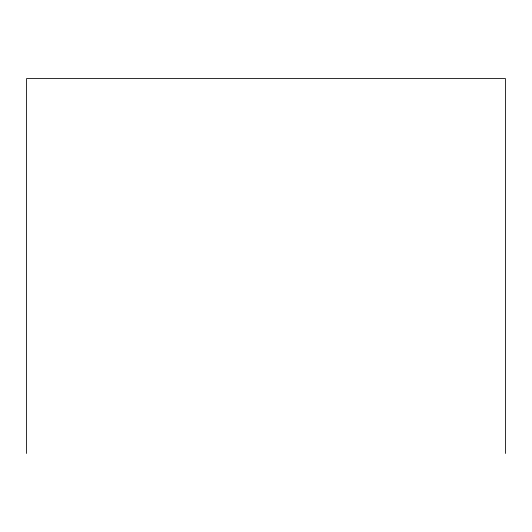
<?xml version="1.0" encoding="UTF-8"?>
<svg xmlns="http://www.w3.org/2000/svg" width="532" height="532" viewBox="0 0 532 532"><rect width="100%" height="100%" fill="white"/><g stroke="black" fill="none" stroke-linecap="round" stroke-linejoin="round"><path stroke-width="0.8" d="M505.4 453.47L505.4 78.53L26.6 78.53L26.6 453.47"/></g></svg>
